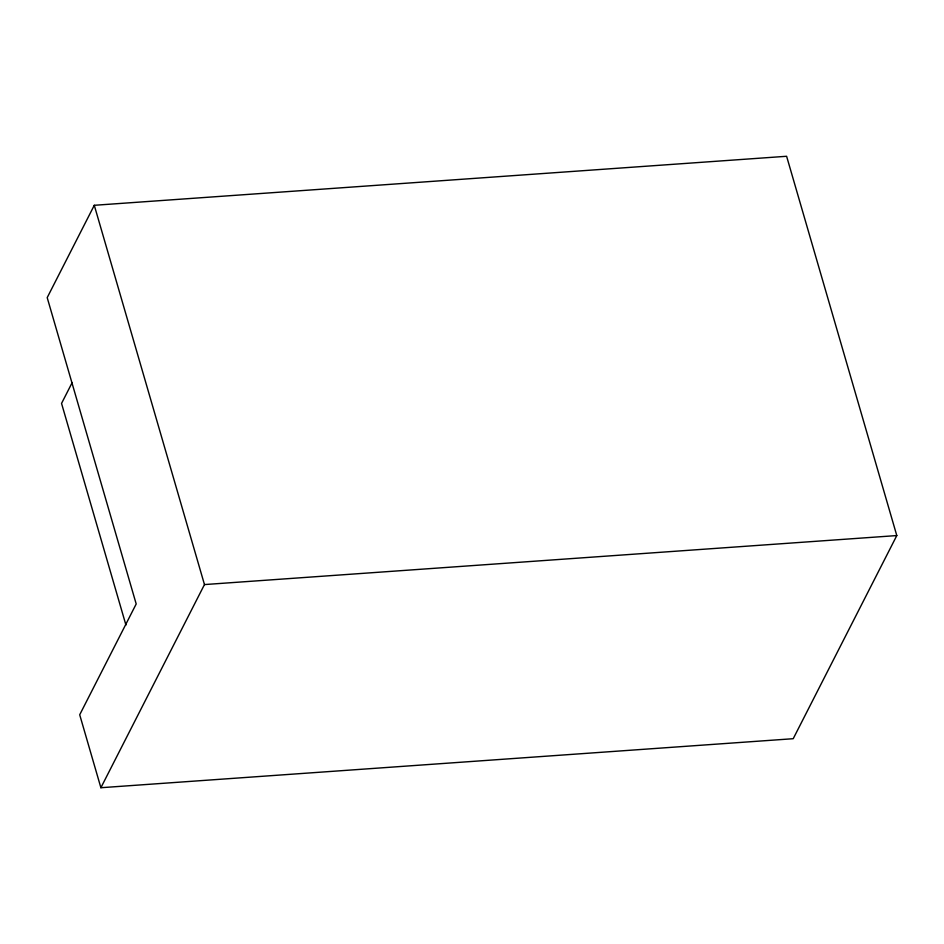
<?xml version="1.0" encoding="UTF-8"?>
<svg xmlns="http://www.w3.org/2000/svg" width="944" height="944" viewBox="0 0 944 944"><rect width="100%" height="100%" fill="white"/><g stroke="black" fill="none" stroke-linecap="round" stroke-linejoin="round"><path stroke-width="1.42" d="M94.282 205.296L47.2 297.631L136.196 603.971L79.709 714.773L100.89 787.721L793.22 738.704L896.8 535.567L786.612 156.279L94.282 205.296L204.47 584.572L100.89 787.721M72.181 382.568L61.549 403.418L125.941 625.058M204.47 584.572L896.8 535.567"/></g></svg>
